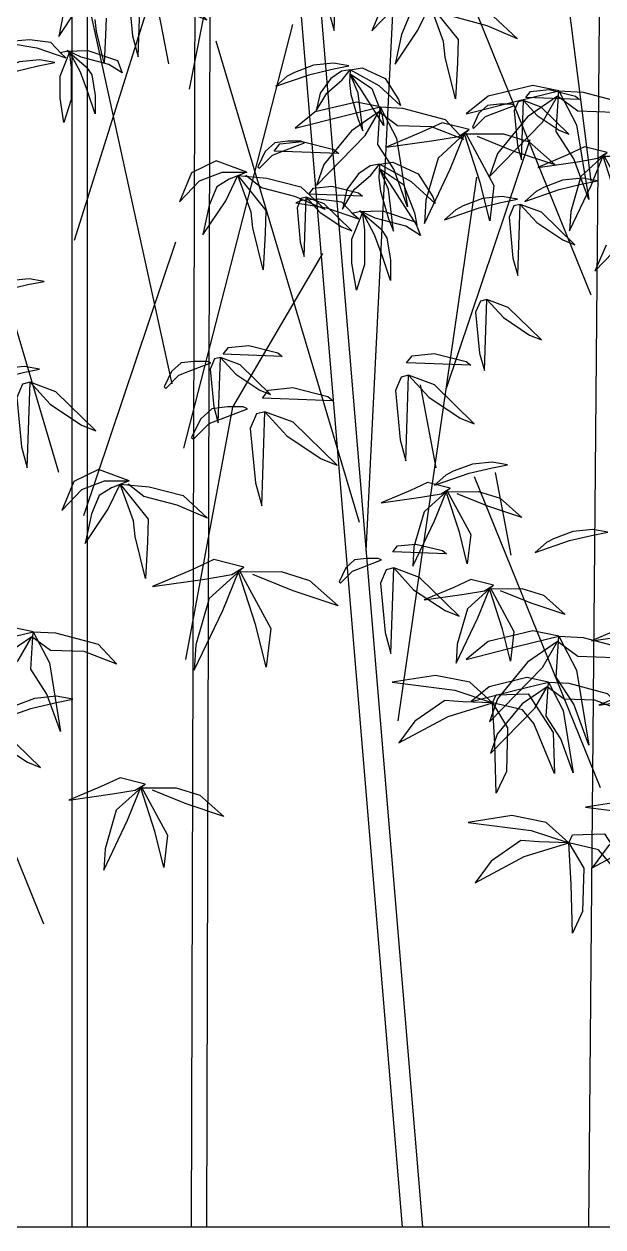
# Model space of a CAD drawing. Extents: x 941299 to 942979, y 2579300 to 2579597.
# Drawn here: x 942361.038 to 942363.17, y 2579501.394 to 2579505.828 of the extents above; entities that cross this region are included whole.
import ezdxf

# ---------------------------------------------------------------- set-up
doc = ezdxf.new("R2010")
doc.units = 0
doc.layers.get('0').update_dxf_attribs({"linetype": 'CONTINUOUS'})
doc.layers.add('绿化', color=3, linetype='CONTINUOUS')

# ---------------------------------------------------------------- blocks, each defined once
blk = doc.blocks.new('tree104')
at = {"color": 0}
for points in [[(-6196, 20117), (-6196, 0)], [(-6013, 20117), (-6013, 0)], [(-3877, 19705), (-2234, 0)], [(-3636, 19725), (-1992, 0)], [(-4710, 18968), (-4765, 0)], [(-4527, 18968), (-4582, 0)], [(-4785, 13651), (-3900, 18123)], [(-2668, 8108), (-2184, 17863)], [(33, 12549), (-487, 16661)], [(141, 15880), (0, 0)], [(-4993, 10116), (-6189, 15575)], [(-3023, 15212), (-3099, 15193), (-3156, 15060), (-3109, 14566), (-3052, 14357), (-3023, 15212), (-2824, 14993), (-2511, 14785), (-2368, 14728), (-2767, 15117), (-3023, 15212)], [(-5365, 15066), (-5456, 15043), (-5524, 14884), (-5467, 14291), (-5399, 14041), (-5365, 15066), (-5125, 14804), (-4749, 14553), (-4578, 14485), (-5057, 14952), (-5365, 15066)], [(-6298, 14551), (-6353, 14282), (-6147, 14591)], [(-5782, 14504), (-5790, 14298), (-5806, 13965), (-5901, 14345), (-5917, 14488)], [(-6162, 11840), (-5169, 15007)], [(-5034, 13957), (-5223, 14950)], [(33, 11178), (-1480, 14912)], [(-2453, 14696), (-2600, 14350), (-2359, 14601)], [(-2149, 14528), (-2244, 14308), (-2317, 13952), (-2045, 14361), (-1898, 14664), (-1563, 14246), (-1573, 13973), (-1594, 13534), (-1720, 14036), (-1741, 14225), (-1898, 14664)], [(-1144, 14528), (-851, 14256), (-1217, 14413), (-1615, 14518)], [(-4854, 9346), (-3545, 14426)], [(-6329, 14084), (-6448, 14210), (-6702, 14242), (-6885, 14226)], [(-6948, 14203), (-6615, 14147), (-6266, 14028), (-6337, 14091), (-6258, 14107), (-6004, 14115), (-5647, 13996), (-5591, 13846), (-5750, 13949), (-6083, 14036), (-6250, 14115), (-6020, 13917), (-5956, 13822), (-5917, 13576), (-5917, 13354), (-6004, 13616), (-6091, 13854), (-6226, 14107), (-6202, 13909), (-6202, 13528), (-6290, 13251), (-6337, 13544), (-6337, 13806), (-6224, 14093)], [(-2747, 8452), (-4464, 14228)], [(-6401, 13973), (-6583, 14004), (-6821, 13980), (-7051, 13893), (-7139, 13846), (-7273, 13727), (-6861, 13869), (-6599, 13933), (-6401, 13973)], [(-2876, 13933), (-3058, 13964), (-3296, 13940), (-3526, 13853), (-3614, 13806), (-3749, 13687), (-3336, 13829), (-3074, 13893), (-2876, 13933)], [(-2859, 13882), (-2962, 13867), (-3089, 13779), (-3216, 13605), (-3264, 13391), (-3137, 13605), (-2954, 13763), (-2859, 13882), (-2716, 13906), (-2438, 13779), (-2280, 13526), (-2256, 13454), (-2510, 13692), (-2859, 13882), (-2867, 13732), (-2851, 13589), (-2764, 13288), (-2708, 13153), (-2764, 13605), (-2859, 13835), (-2597, 13660), (-2478, 13351), (-2454, 13216), (-2732, 13652), (-2859, 13835)], [(-6351, 9051), (-7723, 13684)], [(-356, 13631), (-667, 13697), (-1205, 13566), (-1466, 13354), (-830, 13517), (-356, 13631), (-144, 13224), (3, 12326), (-177, 12816), (-389, 13142), (-356, 13631), (-63, 13615), (493, 13468), (737, 13207), (313, 13370), (-128, 13387), (-373, 13566), (-732, 13321), (-1091, 12881), (-1189, 12604), (-552, 13256), (-373, 13566)], [(-751, 13552), (-695, 13624), (-473, 13647), (-156, 13568), (-108, 13528), (-751, 13552)], [(-2499, 13438), (-2783, 13497), (-3277, 13378), (-3516, 13183), (-2932, 13333), (-2499, 13438), (-2304, 13064), (-2169, 12241), (-2334, 12690), (-2528, 12989), (-2499, 13438), (-2229, 13423), (-1720, 13288), (-1496, 13049), (-1885, 13198), (-2289, 13213), (-2513, 13378), (-2843, 13153), (-3172, 12749), (-3262, 12495), (-2678, 13094), (-2513, 13378)], [(-925, 13473), (-1068, 13473), (-1211, 13457), (-1314, 13362), (-1393, 13195), (-1378, 13180), (-1235, 13322), (-1132, 13362), (-886, 13457), (-925, 13473)], [(-781, 13516), (-844, 13500), (-892, 13390), (-852, 12978), (-804, 12804), (-781, 13516), (-615, 13334), (-353, 13160), (-235, 13113), (-567, 13437), (-781, 13516)], [(-1430, 13166), (-1756, 13248), (-2001, 13134), (-2425, 12954), (-1854, 13036), (-1560, 13085), (-1430, 13166), (-1805, 12824), (-1952, 12318), (-1968, 12040), (-1658, 12693), (-1478, 13134), (-1136, 12497), (-1185, 12073), (-1299, 12530), (-1486, 13114), (-1021, 13117), (-711, 13019), (-401, 12742), (-891, 12905), (-1332, 13085)], [(-3449, 13026), (-3606, 13026), (-3763, 13009), (-3876, 12904), (-3964, 12721), (-3946, 12704), (-3789, 12861), (-3676, 12904), (-3405, 13009), (-3449, 13026)], [(-3768, 12909), (-3701, 12994), (-3434, 13023), (-3054, 12928), (-2996, 12880), (-3768, 12909)], [(-1703, 10063), (-700, 13048)], [(222, 12890), (-50, 12958), (-254, 12863), (-608, 12713), (-132, 12781), (113, 12822), (222, 12890), (-91, 12604), (-213, 12183), (-227, 11952), (32, 12496), (181, 12863), (467, 12332), (426, 11979), (331, 12360), (175, 12847), (562, 12849), (821, 12768), (1079, 12536), (671, 12672), (304, 12822)], [(-4099, 12657), (-4466, 12793), (-4759, 12647), (-4906, 12301), (-4665, 12552), (-4392, 12657), (-4099, 12657), (-4309, 12573), (-4455, 12479), (-4550, 12259), (-4623, 11903), (-4351, 12312), (-4204, 12615), (-3869, 12197), (-3879, 11924), (-3900, 11485), (-4026, 11987), (-4047, 12176), (-4204, 12615), (-3858, 12584), (-3450, 12479), (-3157, 12207), (-3523, 12364), (-3921, 12469), (-4110, 12615)], [(-2505, 12751), (-2618, 12733), (-2758, 12637), (-2897, 12446), (-2950, 12210), (-2810, 12446), (-2609, 12620), (-2505, 12751), (-2348, 12777), (-2042, 12637), (-1868, 12358), (-1841, 12280), (-2121, 12541), (-2505, 12751), (-2513, 12585), (-2496, 12428), (-2400, 12097), (-2339, 11948), (-2400, 12446), (-2505, 12699), (-2217, 12507), (-2086, 12166), (-2060, 12018), (-2365, 12498), (-2505, 12699)], [(-2284, 6074), (-1339, 12596)], [(108, 12551), (-74, 12583), (-312, 12559), (-542, 12472), (-629, 12424), (-764, 12305), (-352, 12448), (-90, 12512), (108, 12551)], [(-3354, 12391), (-3299, 12463), (-3077, 12486), (-2759, 12407), (-2712, 12367), (-3354, 12391)], [(-2828, 12157), (-2959, 12296), (-3238, 12331), (-3439, 12314), (-3509, 12287), (-3142, 12226), (-2758, 12095), (-2837, 12165), (-2749, 12183), (-2470, 12191), (-2077, 12061), (-2016, 11895), (-2191, 12008), (-2557, 12104), (-2741, 12191), (-2487, 11973), (-2418, 11869), (-2374, 11598), (-2374, 11354), (-2470, 11642), (-2566, 11904), (-2714, 12183), (-2688, 11965), (-2688, 11546), (-2784, 11241), (-2837, 11563), (-2837, 11851), (-2712, 12167)], [(-3384, 12355), (-3448, 12339), (-3495, 12229), (-3456, 11817), (-3408, 11643), (-3384, 12355), (-3218, 12173), (-2957, 11999), (-2838, 11952), (-3171, 12276), (-3384, 12355)], [(-853, 12331), (-1035, 12363), (-1273, 12339), (-1503, 12252), (-1591, 12204), (-1726, 12085), (-1313, 12228), (-1051, 12291), (-853, 12331)], [(-820, 12269), (-896, 12250), (-953, 12117), (-906, 11624), (-849, 11415), (-820, 12269), (-621, 12051), (-307, 11842), (-165, 11785), (-564, 12174), (-820, 12269)], [(211, 11781), (77, 11467), (296, 11695)], [(-6052, 8536), (-4949, 11819)], [(-4264, 9834), (-3186, 11681)], [(-6526, 11345), (-6709, 11377), (-6947, 11353), (-7177, 11266), (-7264, 11219), (-7399, 11100), (-6986, 11242), (-6725, 11306), (-6526, 11345)], [(-1221, 11128), (-1297, 11109), (-1354, 10976), (-1306, 10483), (-1249, 10274), (-1221, 11128), (-1021, 10910), (-708, 10701), (-566, 10644), (-964, 11033), (-1221, 11128)], [(-4380, 10471), (-4319, 10550), (-4075, 10576), (-3726, 10489), (-3673, 10445), (-4380, 10471)], [(-4413, 10431), (-4483, 10414), (-4535, 10292), (-4492, 9840), (-4439, 9648), (-4413, 10431), (-4230, 10231), (-3943, 10040), (-3813, 9988), (-4178, 10344), (-4413, 10431)], [(-2183, 10366), (-2116, 10452), (-1850, 10481), (-1469, 10385), (-1412, 10338), (-2183, 10366)], [(-6583, 10292), (-6765, 10323), (-7003, 10300), (-7233, 10212), (-7320, 10165), (-7455, 10046), (-7043, 10189), (-6781, 10252), (-6583, 10292)], [(-4572, 10384), (-4729, 10384), (-4886, 10366), (-5000, 10262), (-5087, 10079), (-5070, 10061), (-4913, 10218), (-4799, 10262), (-4529, 10366), (-4572, 10384)], [(-6696, 10134), (-6787, 10111), (-6855, 9952), (-6798, 9360), (-6730, 9109), (-6696, 10134), (-6456, 9872), (-6080, 9622), (-5909, 9553), (-6388, 10020), (-6696, 10134)], [(-2157, 10218), (-2248, 10196), (-2316, 10036), (-2259, 9444), (-2191, 9193), (-2157, 10218), (-1917, 9956), (-1541, 9706), (-1370, 9637), (-1849, 10104), (-2157, 10218)], [(-3910, 9944), (-3837, 10038), (-3544, 10070), (-3125, 9965), (-3062, 9913), (-3910, 9944)], [(-1826, 9109), (-2015, 10102)], [(-4829, 6807), (-4264, 9834)], [(-4141, 9839), (-4329, 9839), (-4518, 9818), (-4654, 9693), (-4759, 9473), (-4738, 9452), (-4549, 9640), (-4413, 9693), (-4088, 9818), (-4141, 9839)], [(-3881, 9781), (-3982, 9756), (-4057, 9581), (-3994, 8929), (-3919, 8653), (-3881, 9781), (-3618, 9493), (-3204, 9217), (-3016, 9142), (-3543, 9656), (-3881, 9781)], [(-973, 9146), (-1155, 9178), (-1393, 9154), (-1624, 9067), (-1711, 9019), (-1846, 8900), (-1433, 9043), (-1171, 9106), (-973, 9146)], [(-5510, 8954), (-5877, 9090), (-6170, 8944), (-6317, 8598), (-6076, 8850), (-5804, 8954), (-5510, 8954), (-5720, 8870), (-5866, 8776), (-5961, 8556), (-6034, 8201), (-5762, 8609), (-5615, 8912), (-5280, 8494), (-5290, 8221), (-5311, 7782), (-5437, 8284), (-5458, 8473), (-5615, 8912), (-5269, 8881), (-4861, 8776), (-4568, 8504), (-4934, 8661), (-5332, 8766), (-5521, 8912)], [(145, 5267), (-1368, 9001)], [(-927, 8062), (-1116, 9054)], [(-1658, 8866), (-1930, 8934), (-2134, 8838), (-2488, 8689), (-2012, 8757), (-1767, 8798), (-1658, 8866), (-1971, 8580), (-2094, 8159), (-2107, 7927), (-1849, 8471), (-1699, 8838), (-1413, 8308), (-1454, 7955), (-1549, 8335), (-1706, 8822), (-1318, 8825), (-1060, 8743), (-801, 8512), (-1209, 8648), (-1577, 8798)], [(232, 8338), (50, 8369), (-189, 8346), (-419, 8258), (-506, 8211), (-641, 8092), (-228, 8235), (34, 8298), (232, 8338)], [(-2347, 8099), (-2292, 8171), (-2069, 8194), (-1752, 8115), (-1704, 8075), (-2347, 8099)], [(-4134, 7918), (-4493, 8008), (-4763, 7882), (-5230, 7684), (-4601, 7774), (-4278, 7828), (-4134, 7918), (-4547, 7541), (-4709, 6984), (-4727, 6679), (-4386, 7397), (-4188, 7882), (-3811, 7182), (-3865, 6715), (-3991, 7218), (-4197, 7861), (-3685, 7864), (-3344, 7756), (-3003, 7451), (-3542, 7631), (-4027, 7828)], [(-2522, 8020), (-2664, 8020), (-2807, 8004), (-2910, 7909), (-2990, 7742), (-2974, 7726), (-2831, 7869), (-2728, 7909), (-2482, 8004), (-2522, 8020)], [(-2336, 7908), (-2427, 7885), (-2496, 7725), (-2439, 7133), (-2370, 6882), (-2336, 7908), (-2097, 7646), (-1721, 7395), (-1550, 7327), (-2028, 7794), (-2336, 7908)], [(-6531, 3631), (-8195, 7738)], [(-1139, 7701), (-1411, 7769), (-1615, 7674), (-1969, 7524), (-1493, 7592), (-1248, 7633), (-1139, 7701), (-1452, 7416), (-1574, 6994), (-1588, 6763), (-1329, 7307), (-1180, 7674), (-894, 7144), (-935, 6790), (-1030, 7171), (-1186, 7658), (-799, 7660), (-540, 7579), (-282, 7348), (-690, 7484), (-1057, 7633)], [(867, 7211), (595, 7279), (391, 7184), (37, 7034), (514, 7102), (759, 7143), (867, 7211), (554, 6926), (432, 6504), (418, 6273), (677, 6817), (827, 7184), (1112, 6654), (1071, 6300), (976, 6681), (820, 7168), (1207, 7170), (1466, 7089), (1724, 6858), (1316, 6994), (949, 7143)], [(-6659, 7142), (-6944, 7202), (-7437, 7082), (-7677, 6888), (-7093, 7038), (-6659, 7142), (-6465, 6768), (-6330, 5946), (-6495, 6394), (-6689, 6694), (-6659, 7142), (-6390, 7127), (-5881, 6993), (-5657, 6753), (-6046, 6903), (-6450, 6918), (-6674, 7082), (-7003, 6858), (-7333, 6454), (-7422, 6200), (-6839, 6798), (-6674, 7082)], [(-356, 7088), (-667, 7153), (-1205, 7023), (-1466, 6810), (-830, 6974), (-356, 7088), (-144, 6680), (3, 5782), (-177, 6272), (-389, 6598), (-356, 7088), (-63, 7071), (493, 6925), (737, 6664), (313, 6827), (-128, 6843), (-373, 7023), (-732, 6778), (-1091, 6337), (-1189, 6060), (-552, 6712), (-373, 7023)], [(-1150, 6289), (-1424, 6535), (-1835, 6618), (-2356, 6535), (-1602, 6439), (-1150, 6289), (-1506, 6302), (-1725, 6316), (-2082, 6069), (-2274, 5809), (-1684, 6124), (-1150, 6289), (-1108, 6385), (-725, 6398), (-423, 5932), (-409, 5439), (-656, 6042), (-793, 6206), (-1150, 6289), (-971, 5987), (-985, 5466), (-1108, 5206), (-1122, 5795), (-1150, 6289)], [(-482, 6536), (-741, 6591), (-1190, 6482), (-1407, 6305), (-877, 6441), (-482, 6536), (-305, 6196), (-183, 5449), (-333, 5857), (-510, 6128), (-482, 6536), (-237, 6523), (225, 6400), (429, 6183), (75, 6319), (-292, 6332), (-496, 6482), (-795, 6278), (-1095, 5911), (-1176, 5680), (-646, 6224), (-496, 6482)], [(955, 6437), (683, 6505), (479, 6410), (125, 6260), (601, 6328), (846, 6369), (955, 6437), (642, 6152), (519, 5730), (506, 5499), (764, 6043), (914, 6410), (1200, 5880), (1159, 5526), (1064, 5907), (907, 6394), (1295, 6396), (1553, 6315), (1812, 6084), (1404, 6220), (1036, 6369)], [(-6182, 6333), (-6383, 6368), (-6645, 6342), (-6898, 6246), (-6994, 6193), (-7142, 6062), (-6689, 6219), (-6400, 6289), (-6182, 6333)], [(-7292, 6044), (-7376, 6024), (-7438, 5877), (-7386, 5334), (-7323, 5105), (-7292, 6044), (-7073, 5804), (-6728, 5575), (-6571, 5512), (-7010, 5940), (-7292, 6044)], [(-5318, 5314), (-5617, 5389), (-5842, 5285), (-6231, 5120), (-5707, 5195), (-5438, 5240), (-5318, 5314), (-5662, 5000), (-5797, 4537), (-5812, 4282), (-5528, 4881), (-5363, 5285), (-5049, 4701), (-5094, 4312), (-5198, 4731), (-5370, 5267), (-4944, 5270), (-4660, 5180), (-4375, 4926), (-4824, 5075), (-5228, 5240)], [(1169, 4789), (895, 5036), (484, 5118), (-37, 5036), (717, 4940), (1169, 4789), (813, 4803), (593, 4816), (237, 4570), (45, 4309), (634, 4625), (1169, 4789), (1210, 4885), (1594, 4899), (1896, 4433), (1909, 3939), (1663, 4542), (1526, 4707), (1169, 4789), (1347, 4488), (1334, 3967), (1210, 3706), (1197, 4296), (1169, 4789)], [(-235, 4607), (-509, 4854), (-921, 4936), (-1442, 4854), (-688, 4758), (-235, 4607), (-592, 4621), (-811, 4635), (-1167, 4388), (-1359, 4128), (-770, 4443), (-235, 4607), (-194, 4703), (190, 4717), (492, 4251), (505, 3758), (258, 4361), (121, 4525), (-235, 4607), (-57, 4306), (-71, 3785), (-194, 3525), (-208, 4114), (-235, 4607)]]:
    blk.add_lwpolyline(points, dxfattribs=at)

msp = doc.modelspace()

# ---------------------------------------------------------------- linework, layer by layer
at = {"layer": '绿化'}
msp.add_line((942351.43947, 2579501.39414), (942369.39392, 2579501.39414), dxfattribs=at)

# ---------------------------------------------------------------- block references
at = {"color": 74, "xscale": 0.0003072000108659267, "yscale": 0.0003072000108659267, "zscale": 0.0003072000000000001}
msp.add_blockref('tree104', (942363.1175, 2579501.39414), dxfattribs=at)

doc.saveas('drawing.dxf')
